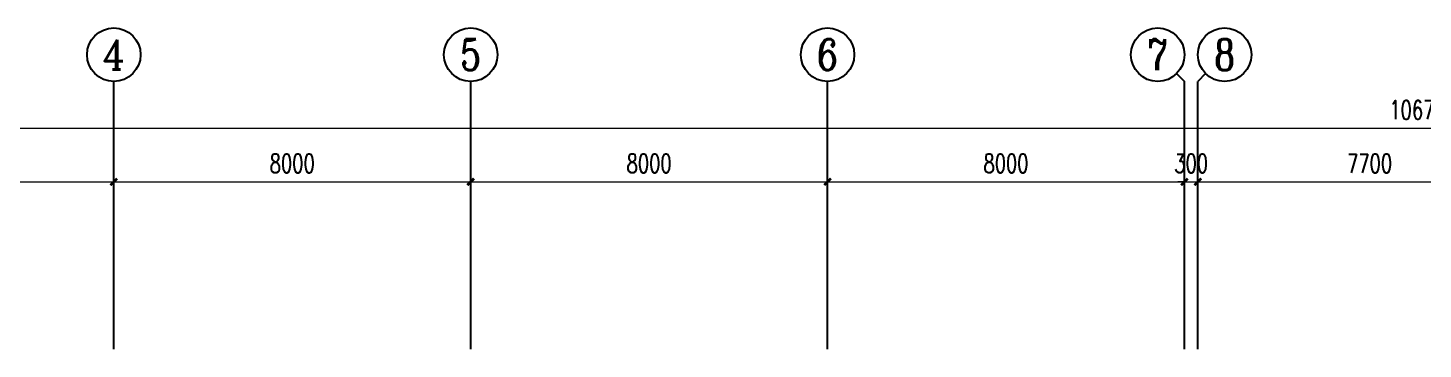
# Model space of a CAD drawing. Extents: x 0 to 302064749, y -59725395 to 1524223.
# Drawn here: x 1526132 to 1557407, y -366720 to -359520 of the extents above; entities that cross this region are included whole.
import ezdxf
from ezdxf.enums import TextEntityAlignment as Align

# ---------------------------------------------------------------- set-up
doc = ezdxf.new("R2010")
doc.units = 0
doc.header["$LTSCALE"] = 1000
doc.linetypes.add('DOTE', pattern=[2.42, 2, -0.2, 0.02, -0.2])
doc.layers.add('AXIS', color=3, linetype='Continuous')
doc.layers.add('AXIS_TEXT', color=7, linetype='Continuous')
doc.layers.add('DOTE', color=1, linetype='DOTE', lineweight=9, plot=False)
doc.layers.get('DOTE').off()
doc.styles.add('_TCH_AXIS', font='COMPLEX', dxfattribs={"bigfont": 'GBCBIG'})
doc.styles.add('A_DIM_T3', font='simplex.shx', dxfattribs={"width": 0.7, "bigfont": 'gbcbig.shx'})
doc.styles.add('COMPLEX', font='COMPLEX')
doc.dimstyles.new('_TCH_ARCH&&150', dxfattribs={"dimtxt": 420, "dimasz": 150, "dimexe": 375, "dimexo": 450, "dimgap": 202.5, "dimtad": 1, "dimdec": 0, "dimzin": 0, "dimdsep": 46, "dimtxsty": 'A_DIM_T3', "dimblk": 'ARCHTICK', "dimcen": 0.09, "dimclrt": 7, "dimazin": 2, "dimtfac": 1, "dimtdec": 0, "dimtix": 1, "dimtmove": 2, "dimatfit": 3, "dimfxl": 150, "dimtolj": 1, "dimtzin": 0, "dimarcsym": 0})

# ---------------------------------------------------------------- blocks, each defined once
blk = doc.blocks.new('_ArchTick')
at = {"color": 0, "linetype": 'ByBlock', "const_width": 0.4}
blk.add_lwpolyline([(-0.5, -0.5), (0.5, 0.5)], dxfattribs=at)
blk = doc.blocks.new('*D122')
at = {"layer": 'AXIS', "color": 0, "lineweight": -2, "transparency": 16777216}
for p, q in [((0, 80050), (0, 84925)), ((106700, 80050), (106700, 84925)), ((0, 84550), (106700, 84550))]:
    blk.add_line(p, q, dxfattribs=at)
at = {"layer": 'Defpoints', "color": 0, "transparency": 16777216}
for p in [(106700, 84550), (0, 79600), (106700, 79600)]:
    blk.add_point(p, dxfattribs=at)
at = {"layer": 'AXIS', "color": 0, "lineweight": -2, "transparency": 16777216, "xscale": 150, "yscale": 150, "zscale": 150, "rotation": 180}
blk.add_blockref('_ArchTick', (0, 84550), dxfattribs=at)
at = {"layer": 'AXIS', "color": 0, "lineweight": -2, "transparency": 16777216, "xscale": 150, "yscale": 150, "zscale": 150}
blk.add_blockref('_ArchTick', (106700, 84550), dxfattribs=at)
at = {"layer": 'AXIS', "color": 7, "transparency": 16777216, "insert": (53350, 84962.5), "char_height": 420, "attachment_point": 5, "style": 'A_DIM_T3'}
blk.add_mtext('\\A1;106700', dxfattribs=at)
blk = doc.blocks.new('*D125')
at = {"layer": 'AXIS', "color": 0, "lineweight": -2, "transparency": 16777216}
for p, q in [((16000, 80050), (16000, 83725)), ((24000, 80050), (24000, 83725)), ((16000, 83350), (24000, 83350))]:
    blk.add_line(p, q, dxfattribs=at)
at = {"layer": 'Defpoints', "color": 0, "transparency": 16777216}
for p in [(24000, 83350), (16000, 79600), (24000, 79600)]:
    blk.add_point(p, dxfattribs=at)
at = {"layer": 'AXIS', "color": 0, "lineweight": -2, "transparency": 16777216, "xscale": 150, "yscale": 150, "zscale": 150, "rotation": 180}
blk.add_blockref('_ArchTick', (16000, 83350), dxfattribs=at)
at = {"layer": 'AXIS', "color": 0, "lineweight": -2, "transparency": 16777216, "xscale": 150, "yscale": 150, "zscale": 150}
blk.add_blockref('_ArchTick', (24000, 83350), dxfattribs=at)
at = {"layer": 'AXIS', "color": 7, "transparency": 16777216, "insert": (20000, 83762.5), "char_height": 420, "attachment_point": 5, "style": 'A_DIM_T3'}
blk.add_mtext('\\A1;8000', dxfattribs=at)
blk = doc.blocks.new('*D126')
at = {"layer": 'AXIS', "color": 0, "lineweight": -2, "transparency": 16777216}
for p, q in [((24000, 80050), (24000, 83725)), ((32000, 80050), (32000, 83725)), ((24000, 83350), (32000, 83350))]:
    blk.add_line(p, q, dxfattribs=at)
at = {"layer": 'Defpoints', "color": 0, "transparency": 16777216}
for p in [(32000, 83350), (24000, 79600), (32000, 79600)]:
    blk.add_point(p, dxfattribs=at)
at = {"layer": 'AXIS', "color": 0, "lineweight": -2, "transparency": 16777216, "xscale": 150, "yscale": 150, "zscale": 150, "rotation": 180}
blk.add_blockref('_ArchTick', (24000, 83350), dxfattribs=at)
at = {"layer": 'AXIS', "color": 0, "lineweight": -2, "transparency": 16777216, "xscale": 150, "yscale": 150, "zscale": 150}
blk.add_blockref('_ArchTick', (32000, 83350), dxfattribs=at)
at = {"layer": 'AXIS', "color": 7, "transparency": 16777216, "insert": (28000, 83762.5), "char_height": 420, "attachment_point": 5, "style": 'A_DIM_T3'}
blk.add_mtext('\\A1;8000', dxfattribs=at)
blk = doc.blocks.new('*D127')
at = {"layer": 'AXIS', "color": 0, "lineweight": -2, "transparency": 16777216}
for p, q in [((32000, 80050), (32000, 83725)), ((40000, 80050), (40000, 83725)), ((32000, 83350), (40000, 83350))]:
    blk.add_line(p, q, dxfattribs=at)
at = {"layer": 'Defpoints', "color": 0, "transparency": 16777216}
for p in [(40000, 83350), (32000, 79600), (40000, 79600)]:
    blk.add_point(p, dxfattribs=at)
at = {"layer": 'AXIS', "color": 0, "lineweight": -2, "transparency": 16777216, "xscale": 150, "yscale": 150, "zscale": 150, "rotation": 180}
blk.add_blockref('_ArchTick', (32000, 83350), dxfattribs=at)
at = {"layer": 'AXIS', "color": 0, "lineweight": -2, "transparency": 16777216, "xscale": 150, "yscale": 150, "zscale": 150}
blk.add_blockref('_ArchTick', (40000, 83350), dxfattribs=at)
at = {"layer": 'AXIS', "color": 7, "transparency": 16777216, "insert": (36000, 83762.5), "char_height": 420, "attachment_point": 5, "style": 'A_DIM_T3'}
blk.add_mtext('\\A1;8000', dxfattribs=at)
blk = doc.blocks.new('*D128')
at = {"layer": 'AXIS', "color": 0, "lineweight": -2, "transparency": 16777216}
for p, q in [((40000, 80050), (40000, 83725)), ((48000, 80050), (48000, 83725)), ((40000, 83350), (48000, 83350))]:
    blk.add_line(p, q, dxfattribs=at)
at = {"layer": 'Defpoints', "color": 0, "transparency": 16777216}
for p in [(48000, 83350), (40000, 79600), (48000, 79600)]:
    blk.add_point(p, dxfattribs=at)
at = {"layer": 'AXIS', "color": 0, "lineweight": -2, "transparency": 16777216, "xscale": 150, "yscale": 150, "zscale": 150, "rotation": 180}
blk.add_blockref('_ArchTick', (40000, 83350), dxfattribs=at)
at = {"layer": 'AXIS', "color": 0, "lineweight": -2, "transparency": 16777216, "xscale": 150, "yscale": 150, "zscale": 150}
blk.add_blockref('_ArchTick', (48000, 83350), dxfattribs=at)
at = {"layer": 'AXIS', "color": 7, "transparency": 16777216, "insert": (44000, 83762.5), "char_height": 420, "attachment_point": 5, "style": 'A_DIM_T3'}
blk.add_mtext('\\A1;8000', dxfattribs=at)
blk = doc.blocks.new('*D129')
at = {"layer": 'AXIS', "color": 0, "lineweight": -2, "transparency": 16777216}
for p, q in [((48000, 80050), (48000, 83725)), ((48300, 80050), (48300, 83725)), ((48000, 83350), (47850, 83350)), ((48000, 83350), (48300, 83350)), ((48300, 83350), (48450, 83350))]:
    blk.add_line(p, q, dxfattribs=at)
at = {"layer": 'Defpoints', "color": 0, "transparency": 16777216}
for p in [(48300, 83350), (48000, 79600), (48300, 79600)]:
    blk.add_point(p, dxfattribs=at)
at = {"layer": 'AXIS', "color": 0, "lineweight": -2, "transparency": 16777216, "xscale": 150, "yscale": 150, "zscale": 150}
blk.add_blockref('_ArchTick', (48000, 83350), dxfattribs=at)
at = {"layer": 'AXIS', "color": 0, "lineweight": -2, "transparency": 16777216, "xscale": 150, "yscale": 150, "zscale": 150, "rotation": 180}
blk.add_blockref('_ArchTick', (48300, 83350), dxfattribs=at)
at = {"layer": 'AXIS', "color": 7, "transparency": 16777216, "insert": (48150, 83762.5), "char_height": 420, "attachment_point": 5, "style": 'A_DIM_T3'}
blk.add_mtext('\\A1;300', dxfattribs=at)
blk = doc.blocks.new('*D130')
at = {"layer": 'AXIS', "color": 0, "lineweight": -2, "transparency": 16777216}
for p, q in [((48300, 80050), (48300, 83725)), ((56000, 80050), (56000, 83725)), ((48300, 83350), (56000, 83350))]:
    blk.add_line(p, q, dxfattribs=at)
at = {"layer": 'Defpoints', "color": 0, "transparency": 16777216}
for p in [(56000, 83350), (48300, 79600), (56000, 79600)]:
    blk.add_point(p, dxfattribs=at)
at = {"layer": 'AXIS', "color": 0, "lineweight": -2, "transparency": 16777216, "xscale": 150, "yscale": 150, "zscale": 150, "rotation": 180}
blk.add_blockref('_ArchTick', (48300, 83350), dxfattribs=at)
at = {"layer": 'AXIS', "color": 0, "lineweight": -2, "transparency": 16777216, "xscale": 150, "yscale": 150, "zscale": 150}
blk.add_blockref('_ArchTick', (56000, 83350), dxfattribs=at)
at = {"layer": 'AXIS', "color": 7, "transparency": 16777216, "insert": (52150, 83762.5), "char_height": 420, "attachment_point": 5, "style": 'A_DIM_T3'}
blk.add_mtext('\\A1;7700', dxfattribs=at)
blk = doc.blocks.new('*D177')
at = {"layer": 'AXIS', "color": 0, "lineweight": -2, "transparency": 16777216}
for p, q in [((0, 80050), (0, 84925)), ((106700, 80050), (106700, 84925)), ((0, 84550), (106700, 84550))]:
    blk.add_line(p, q, dxfattribs=at)
at = {"layer": 'Defpoints', "color": 0, "transparency": 16777216}
for p in [(106700, 84550), (0, 79600), (106700, 79600)]:
    blk.add_point(p, dxfattribs=at)
at = {"layer": 'AXIS', "color": 0, "lineweight": -2, "transparency": 16777216, "xscale": 150, "yscale": 150, "zscale": 150, "rotation": 180}
blk.add_blockref('_ArchTick', (0, 84550), dxfattribs=at)
at = {"layer": 'AXIS', "color": 0, "lineweight": -2, "transparency": 16777216, "xscale": 150, "yscale": 150, "zscale": 150}
blk.add_blockref('_ArchTick', (106700, 84550), dxfattribs=at)
at = {"layer": 'AXIS', "color": 7, "transparency": 16777216, "insert": (53350, 84962.5), "char_height": 420, "attachment_point": 5, "style": 'A_DIM_T3'}
blk.add_mtext('\\A1;106700', dxfattribs=at)
blk = doc.blocks.new('*D180')
at = {"layer": 'AXIS', "color": 0, "lineweight": -2, "transparency": 16777216}
for p, q in [((16000, 80050), (16000, 83725)), ((24000, 80050), (24000, 83725)), ((16000, 83350), (24000, 83350))]:
    blk.add_line(p, q, dxfattribs=at)
at = {"layer": 'Defpoints', "color": 0, "transparency": 16777216}
for p in [(24000, 83350), (16000, 79600), (24000, 79600)]:
    blk.add_point(p, dxfattribs=at)
at = {"layer": 'AXIS', "color": 0, "lineweight": -2, "transparency": 16777216, "xscale": 150, "yscale": 150, "zscale": 150, "rotation": 180}
blk.add_blockref('_ArchTick', (16000, 83350), dxfattribs=at)
at = {"layer": 'AXIS', "color": 0, "lineweight": -2, "transparency": 16777216, "xscale": 150, "yscale": 150, "zscale": 150}
blk.add_blockref('_ArchTick', (24000, 83350), dxfattribs=at)
at = {"layer": 'AXIS', "color": 7, "transparency": 16777216, "insert": (20000, 83762.5), "char_height": 420, "attachment_point": 5, "style": 'A_DIM_T3'}
blk.add_mtext('\\A1;8000', dxfattribs=at)
blk = doc.blocks.new('*D181')
at = {"layer": 'AXIS', "color": 0, "lineweight": -2, "transparency": 16777216}
for p, q in [((24000, 80050), (24000, 83725)), ((32000, 80050), (32000, 83725)), ((24000, 83350), (32000, 83350))]:
    blk.add_line(p, q, dxfattribs=at)
at = {"layer": 'Defpoints', "color": 0, "transparency": 16777216}
for p in [(32000, 83350), (24000, 79600), (32000, 79600)]:
    blk.add_point(p, dxfattribs=at)
at = {"layer": 'AXIS', "color": 0, "lineweight": -2, "transparency": 16777216, "xscale": 150, "yscale": 150, "zscale": 150, "rotation": 180}
blk.add_blockref('_ArchTick', (24000, 83350), dxfattribs=at)
at = {"layer": 'AXIS', "color": 0, "lineweight": -2, "transparency": 16777216, "xscale": 150, "yscale": 150, "zscale": 150}
blk.add_blockref('_ArchTick', (32000, 83350), dxfattribs=at)
at = {"layer": 'AXIS', "color": 7, "transparency": 16777216, "insert": (28000, 83762.5), "char_height": 420, "attachment_point": 5, "style": 'A_DIM_T3'}
blk.add_mtext('\\A1;8000', dxfattribs=at)
blk = doc.blocks.new('*D182')
at = {"layer": 'AXIS', "color": 0, "lineweight": -2, "transparency": 16777216}
for p, q in [((32000, 80050), (32000, 83725)), ((40000, 80050), (40000, 83725)), ((32000, 83350), (40000, 83350))]:
    blk.add_line(p, q, dxfattribs=at)
at = {"layer": 'Defpoints', "color": 0, "transparency": 16777216}
for p in [(40000, 83350), (32000, 79600), (40000, 79600)]:
    blk.add_point(p, dxfattribs=at)
at = {"layer": 'AXIS', "color": 0, "lineweight": -2, "transparency": 16777216, "xscale": 150, "yscale": 150, "zscale": 150, "rotation": 180}
blk.add_blockref('_ArchTick', (32000, 83350), dxfattribs=at)
at = {"layer": 'AXIS', "color": 0, "lineweight": -2, "transparency": 16777216, "xscale": 150, "yscale": 150, "zscale": 150}
blk.add_blockref('_ArchTick', (40000, 83350), dxfattribs=at)
at = {"layer": 'AXIS', "color": 7, "transparency": 16777216, "insert": (36000, 83762.5), "char_height": 420, "attachment_point": 5, "style": 'A_DIM_T3'}
blk.add_mtext('\\A1;8000', dxfattribs=at)
blk = doc.blocks.new('*D183')
at = {"layer": 'AXIS', "color": 0, "lineweight": -2, "transparency": 16777216}
for p, q in [((40000, 80050), (40000, 83725)), ((48000, 80050), (48000, 83725)), ((40000, 83350), (48000, 83350))]:
    blk.add_line(p, q, dxfattribs=at)
at = {"layer": 'Defpoints', "color": 0, "transparency": 16777216}
for p in [(48000, 83350), (40000, 79600), (48000, 79600)]:
    blk.add_point(p, dxfattribs=at)
at = {"layer": 'AXIS', "color": 0, "lineweight": -2, "transparency": 16777216, "xscale": 150, "yscale": 150, "zscale": 150, "rotation": 180}
blk.add_blockref('_ArchTick', (40000, 83350), dxfattribs=at)
at = {"layer": 'AXIS', "color": 0, "lineweight": -2, "transparency": 16777216, "xscale": 150, "yscale": 150, "zscale": 150}
blk.add_blockref('_ArchTick', (48000, 83350), dxfattribs=at)
at = {"layer": 'AXIS', "color": 7, "transparency": 16777216, "insert": (44000, 83762.5), "char_height": 420, "attachment_point": 5, "style": 'A_DIM_T3'}
blk.add_mtext('\\A1;8000', dxfattribs=at)
blk = doc.blocks.new('*D184')
at = {"layer": 'AXIS', "color": 0, "lineweight": -2, "transparency": 16777216}
for p, q in [((48000, 80050), (48000, 83725)), ((48300, 80050), (48300, 83725)), ((48000, 83350), (47850, 83350)), ((48000, 83350), (48300, 83350)), ((48300, 83350), (48450, 83350))]:
    blk.add_line(p, q, dxfattribs=at)
at = {"layer": 'Defpoints', "color": 0, "transparency": 16777216}
for p in [(48300, 83350), (48000, 79600), (48300, 79600)]:
    blk.add_point(p, dxfattribs=at)
at = {"layer": 'AXIS', "color": 0, "lineweight": -2, "transparency": 16777216, "xscale": 150, "yscale": 150, "zscale": 150}
blk.add_blockref('_ArchTick', (48000, 83350), dxfattribs=at)
at = {"layer": 'AXIS', "color": 0, "lineweight": -2, "transparency": 16777216, "xscale": 150, "yscale": 150, "zscale": 150, "rotation": 180}
blk.add_blockref('_ArchTick', (48300, 83350), dxfattribs=at)
at = {"layer": 'AXIS', "color": 7, "transparency": 16777216, "insert": (48150, 83762.5), "char_height": 420, "attachment_point": 5, "style": 'A_DIM_T3'}
blk.add_mtext('\\A1;300', dxfattribs=at)
blk = doc.blocks.new('*D185')
at = {"layer": 'AXIS', "color": 0, "lineweight": -2, "transparency": 16777216}
for p, q in [((48300, 80050), (48300, 83725)), ((56000, 80050), (56000, 83725)), ((48300, 83350), (56000, 83350))]:
    blk.add_line(p, q, dxfattribs=at)
at = {"layer": 'Defpoints', "color": 0, "transparency": 16777216}
for p in [(56000, 83350), (48300, 79600), (56000, 79600)]:
    blk.add_point(p, dxfattribs=at)
at = {"layer": 'AXIS', "color": 0, "lineweight": -2, "transparency": 16777216, "xscale": 150, "yscale": 150, "zscale": 150, "rotation": 180}
blk.add_blockref('_ArchTick', (48300, 83350), dxfattribs=at)
at = {"layer": 'AXIS', "color": 0, "lineweight": -2, "transparency": 16777216, "xscale": 150, "yscale": 150, "zscale": 150}
blk.add_blockref('_ArchTick', (56000, 83350), dxfattribs=at)
at = {"layer": 'AXIS', "color": 7, "transparency": 16777216, "insert": (52150, 83762.5), "char_height": 420, "attachment_point": 5, "style": 'A_DIM_T3'}
blk.add_mtext('\\A1;7700', dxfattribs=at)
blk = doc.blocks.new('*D232')
at = {"layer": 'AXIS', "color": 0, "lineweight": -2, "transparency": 16777216}
for p, q in [((0, 80050), (0, 84925)), ((106700, 80050), (106700, 84925)), ((0, 84550), (106700, 84550))]:
    blk.add_line(p, q, dxfattribs=at)
at = {"layer": 'Defpoints', "color": 0, "transparency": 16777216}
for p in [(106700, 84550), (0, 79600), (106700, 79600)]:
    blk.add_point(p, dxfattribs=at)
at = {"layer": 'AXIS', "color": 0, "lineweight": -2, "transparency": 16777216, "xscale": 150, "yscale": 150, "zscale": 150, "rotation": 180}
blk.add_blockref('_ArchTick', (0, 84550), dxfattribs=at)
at = {"layer": 'AXIS', "color": 0, "lineweight": -2, "transparency": 16777216, "xscale": 150, "yscale": 150, "zscale": 150}
blk.add_blockref('_ArchTick', (106700, 84550), dxfattribs=at)
at = {"layer": 'AXIS', "color": 7, "transparency": 16777216, "insert": (53350, 84962.5), "char_height": 420, "attachment_point": 5, "style": 'A_DIM_T3'}
blk.add_mtext('\\A1;106700', dxfattribs=at)
blk = doc.blocks.new('*D235')
at = {"layer": 'AXIS', "color": 0, "lineweight": -2, "transparency": 16777216}
for p, q in [((16000, 80050), (16000, 83725)), ((24000, 80050), (24000, 83725)), ((16000, 83350), (24000, 83350))]:
    blk.add_line(p, q, dxfattribs=at)
at = {"layer": 'Defpoints', "color": 0, "transparency": 16777216}
for p in [(24000, 83350), (16000, 79600), (24000, 79600)]:
    blk.add_point(p, dxfattribs=at)
at = {"layer": 'AXIS', "color": 0, "lineweight": -2, "transparency": 16777216, "xscale": 150, "yscale": 150, "zscale": 150, "rotation": 180}
blk.add_blockref('_ArchTick', (16000, 83350), dxfattribs=at)
at = {"layer": 'AXIS', "color": 0, "lineweight": -2, "transparency": 16777216, "xscale": 150, "yscale": 150, "zscale": 150}
blk.add_blockref('_ArchTick', (24000, 83350), dxfattribs=at)
at = {"layer": 'AXIS', "color": 7, "transparency": 16777216, "insert": (20000, 83762.5), "char_height": 420, "attachment_point": 5, "style": 'A_DIM_T3'}
blk.add_mtext('\\A1;8000', dxfattribs=at)
blk = doc.blocks.new('*D236')
at = {"layer": 'AXIS', "color": 0, "lineweight": -2, "transparency": 16777216}
for p, q in [((24000, 80050), (24000, 83725)), ((32000, 80050), (32000, 83725)), ((24000, 83350), (32000, 83350))]:
    blk.add_line(p, q, dxfattribs=at)
at = {"layer": 'Defpoints', "color": 0, "transparency": 16777216}
for p in [(32000, 83350), (24000, 79600), (32000, 79600)]:
    blk.add_point(p, dxfattribs=at)
at = {"layer": 'AXIS', "color": 0, "lineweight": -2, "transparency": 16777216, "xscale": 150, "yscale": 150, "zscale": 150, "rotation": 180}
blk.add_blockref('_ArchTick', (24000, 83350), dxfattribs=at)
at = {"layer": 'AXIS', "color": 0, "lineweight": -2, "transparency": 16777216, "xscale": 150, "yscale": 150, "zscale": 150}
blk.add_blockref('_ArchTick', (32000, 83350), dxfattribs=at)
at = {"layer": 'AXIS', "color": 7, "transparency": 16777216, "insert": (28000, 83762.5), "char_height": 420, "attachment_point": 5, "style": 'A_DIM_T3'}
blk.add_mtext('\\A1;8000', dxfattribs=at)
blk = doc.blocks.new('*D237')
at = {"layer": 'AXIS', "color": 0, "lineweight": -2, "transparency": 16777216}
for p, q in [((32000, 80050), (32000, 83725)), ((40000, 80050), (40000, 83725)), ((32000, 83350), (40000, 83350))]:
    blk.add_line(p, q, dxfattribs=at)
at = {"layer": 'Defpoints', "color": 0, "transparency": 16777216}
for p in [(40000, 83350), (32000, 79600), (40000, 79600)]:
    blk.add_point(p, dxfattribs=at)
at = {"layer": 'AXIS', "color": 0, "lineweight": -2, "transparency": 16777216, "xscale": 150, "yscale": 150, "zscale": 150, "rotation": 180}
blk.add_blockref('_ArchTick', (32000, 83350), dxfattribs=at)
at = {"layer": 'AXIS', "color": 0, "lineweight": -2, "transparency": 16777216, "xscale": 150, "yscale": 150, "zscale": 150}
blk.add_blockref('_ArchTick', (40000, 83350), dxfattribs=at)
at = {"layer": 'AXIS', "color": 7, "transparency": 16777216, "insert": (36000, 83762.5), "char_height": 420, "attachment_point": 5, "style": 'A_DIM_T3'}
blk.add_mtext('\\A1;8000', dxfattribs=at)
blk = doc.blocks.new('*D238')
at = {"layer": 'AXIS', "color": 0, "lineweight": -2, "transparency": 16777216}
for p, q in [((40000, 80050), (40000, 83725)), ((48000, 80050), (48000, 83725)), ((40000, 83350), (48000, 83350))]:
    blk.add_line(p, q, dxfattribs=at)
at = {"layer": 'Defpoints', "color": 0, "transparency": 16777216}
for p in [(48000, 83350), (40000, 79600), (48000, 79600)]:
    blk.add_point(p, dxfattribs=at)
at = {"layer": 'AXIS', "color": 0, "lineweight": -2, "transparency": 16777216, "xscale": 150, "yscale": 150, "zscale": 150, "rotation": 180}
blk.add_blockref('_ArchTick', (40000, 83350), dxfattribs=at)
at = {"layer": 'AXIS', "color": 0, "lineweight": -2, "transparency": 16777216, "xscale": 150, "yscale": 150, "zscale": 150}
blk.add_blockref('_ArchTick', (48000, 83350), dxfattribs=at)
at = {"layer": 'AXIS', "color": 7, "transparency": 16777216, "insert": (44000, 83762.5), "char_height": 420, "attachment_point": 5, "style": 'A_DIM_T3'}
blk.add_mtext('\\A1;8000', dxfattribs=at)
blk = doc.blocks.new('*D239')
at = {"layer": 'AXIS', "color": 0, "lineweight": -2, "transparency": 16777216}
for p, q in [((48000, 80050), (48000, 83725)), ((48300, 80050), (48300, 83725)), ((48000, 83350), (47850, 83350)), ((48000, 83350), (48300, 83350)), ((48300, 83350), (48450, 83350))]:
    blk.add_line(p, q, dxfattribs=at)
at = {"layer": 'Defpoints', "color": 0, "transparency": 16777216}
for p in [(48300, 83350), (48000, 79600), (48300, 79600)]:
    blk.add_point(p, dxfattribs=at)
at = {"layer": 'AXIS', "color": 0, "lineweight": -2, "transparency": 16777216, "xscale": 150, "yscale": 150, "zscale": 150}
blk.add_blockref('_ArchTick', (48000, 83350), dxfattribs=at)
at = {"layer": 'AXIS', "color": 0, "lineweight": -2, "transparency": 16777216, "xscale": 150, "yscale": 150, "zscale": 150, "rotation": 180}
blk.add_blockref('_ArchTick', (48300, 83350), dxfattribs=at)
at = {"layer": 'AXIS', "color": 7, "transparency": 16777216, "insert": (48150, 83762.5), "char_height": 420, "attachment_point": 5, "style": 'A_DIM_T3'}
blk.add_mtext('\\A1;300', dxfattribs=at)
blk = doc.blocks.new('*D240')
at = {"layer": 'AXIS', "color": 0, "lineweight": -2, "transparency": 16777216}
for p, q in [((48300, 80050), (48300, 83725)), ((56000, 80050), (56000, 83725)), ((48300, 83350), (56000, 83350))]:
    blk.add_line(p, q, dxfattribs=at)
at = {"layer": 'Defpoints', "color": 0, "transparency": 16777216}
for p in [(56000, 83350), (48300, 79600), (56000, 79600)]:
    blk.add_point(p, dxfattribs=at)
at = {"layer": 'AXIS', "color": 0, "lineweight": -2, "transparency": 16777216, "xscale": 150, "yscale": 150, "zscale": 150, "rotation": 180}
blk.add_blockref('_ArchTick', (48300, 83350), dxfattribs=at)
at = {"layer": 'AXIS', "color": 0, "lineweight": -2, "transparency": 16777216, "xscale": 150, "yscale": 150, "zscale": 150}
blk.add_blockref('_ArchTick', (56000, 83350), dxfattribs=at)
at = {"layer": 'AXIS', "color": 7, "transparency": 16777216, "insert": (52150, 83762.5), "char_height": 420, "attachment_point": 5, "style": 'A_DIM_T3'}
blk.add_mtext('\\A1;7700', dxfattribs=at)
blk = doc.blocks.new('*D287')
at = {"layer": 'AXIS', "color": 0, "lineweight": -2, "transparency": 16777216}
for p, q in [((0, 80050), (0, 84925)), ((106700, 80050), (106700, 84925)), ((0, 84550), (106700, 84550))]:
    blk.add_line(p, q, dxfattribs=at)
at = {"layer": 'Defpoints', "color": 0, "transparency": 16777216}
for p in [(106700, 84550), (0, 79600), (106700, 79600)]:
    blk.add_point(p, dxfattribs=at)
at = {"layer": 'AXIS', "color": 0, "lineweight": -2, "transparency": 16777216, "xscale": 150, "yscale": 150, "zscale": 150, "rotation": 180}
blk.add_blockref('_ArchTick', (0, 84550), dxfattribs=at)
at = {"layer": 'AXIS', "color": 0, "lineweight": -2, "transparency": 16777216, "xscale": 150, "yscale": 150, "zscale": 150}
blk.add_blockref('_ArchTick', (106700, 84550), dxfattribs=at)
at = {"layer": 'AXIS', "color": 7, "transparency": 16777216, "insert": (53350, 84962.5), "char_height": 420, "attachment_point": 5, "style": 'A_DIM_T3'}
blk.add_mtext('\\A1;106700', dxfattribs=at)
blk = doc.blocks.new('*D290')
at = {"layer": 'AXIS', "color": 0, "lineweight": -2, "transparency": 16777216}
for p, q in [((16000, 80050), (16000, 83725)), ((24000, 80050), (24000, 83725)), ((16000, 83350), (24000, 83350))]:
    blk.add_line(p, q, dxfattribs=at)
at = {"layer": 'Defpoints', "color": 0, "transparency": 16777216}
for p in [(24000, 83350), (16000, 79600), (24000, 79600)]:
    blk.add_point(p, dxfattribs=at)
at = {"layer": 'AXIS', "color": 0, "lineweight": -2, "transparency": 16777216, "xscale": 150, "yscale": 150, "zscale": 150, "rotation": 180}
blk.add_blockref('_ArchTick', (16000, 83350), dxfattribs=at)
at = {"layer": 'AXIS', "color": 0, "lineweight": -2, "transparency": 16777216, "xscale": 150, "yscale": 150, "zscale": 150}
blk.add_blockref('_ArchTick', (24000, 83350), dxfattribs=at)
at = {"layer": 'AXIS', "color": 7, "transparency": 16777216, "insert": (20000, 83762.5), "char_height": 420, "attachment_point": 5, "style": 'A_DIM_T3'}
blk.add_mtext('\\A1;8000', dxfattribs=at)
blk = doc.blocks.new('*D291')
at = {"layer": 'AXIS', "color": 0, "lineweight": -2, "transparency": 16777216}
for p, q in [((24000, 80050), (24000, 83725)), ((32000, 80050), (32000, 83725)), ((24000, 83350), (32000, 83350))]:
    blk.add_line(p, q, dxfattribs=at)
at = {"layer": 'Defpoints', "color": 0, "transparency": 16777216}
for p in [(32000, 83350), (24000, 79600), (32000, 79600)]:
    blk.add_point(p, dxfattribs=at)
at = {"layer": 'AXIS', "color": 0, "lineweight": -2, "transparency": 16777216, "xscale": 150, "yscale": 150, "zscale": 150, "rotation": 180}
blk.add_blockref('_ArchTick', (24000, 83350), dxfattribs=at)
at = {"layer": 'AXIS', "color": 0, "lineweight": -2, "transparency": 16777216, "xscale": 150, "yscale": 150, "zscale": 150}
blk.add_blockref('_ArchTick', (32000, 83350), dxfattribs=at)
at = {"layer": 'AXIS', "color": 7, "transparency": 16777216, "insert": (28000, 83762.5), "char_height": 420, "attachment_point": 5, "style": 'A_DIM_T3'}
blk.add_mtext('\\A1;8000', dxfattribs=at)
blk = doc.blocks.new('*D292')
at = {"layer": 'AXIS', "color": 0, "lineweight": -2, "transparency": 16777216}
for p, q in [((32000, 80050), (32000, 83725)), ((40000, 80050), (40000, 83725)), ((32000, 83350), (40000, 83350))]:
    blk.add_line(p, q, dxfattribs=at)
at = {"layer": 'Defpoints', "color": 0, "transparency": 16777216}
for p in [(40000, 83350), (32000, 79600), (40000, 79600)]:
    blk.add_point(p, dxfattribs=at)
at = {"layer": 'AXIS', "color": 0, "lineweight": -2, "transparency": 16777216, "xscale": 150, "yscale": 150, "zscale": 150, "rotation": 180}
blk.add_blockref('_ArchTick', (32000, 83350), dxfattribs=at)
at = {"layer": 'AXIS', "color": 0, "lineweight": -2, "transparency": 16777216, "xscale": 150, "yscale": 150, "zscale": 150}
blk.add_blockref('_ArchTick', (40000, 83350), dxfattribs=at)
at = {"layer": 'AXIS', "color": 7, "transparency": 16777216, "insert": (36000, 83762.5), "char_height": 420, "attachment_point": 5, "style": 'A_DIM_T3'}
blk.add_mtext('\\A1;8000', dxfattribs=at)
blk = doc.blocks.new('*D293')
at = {"layer": 'AXIS', "color": 0, "lineweight": -2, "transparency": 16777216}
for p, q in [((40000, 80050), (40000, 83725)), ((48000, 80050), (48000, 83725)), ((40000, 83350), (48000, 83350))]:
    blk.add_line(p, q, dxfattribs=at)
at = {"layer": 'Defpoints', "color": 0, "transparency": 16777216}
for p in [(48000, 83350), (40000, 79600), (48000, 79600)]:
    blk.add_point(p, dxfattribs=at)
at = {"layer": 'AXIS', "color": 0, "lineweight": -2, "transparency": 16777216, "xscale": 150, "yscale": 150, "zscale": 150, "rotation": 180}
blk.add_blockref('_ArchTick', (40000, 83350), dxfattribs=at)
at = {"layer": 'AXIS', "color": 0, "lineweight": -2, "transparency": 16777216, "xscale": 150, "yscale": 150, "zscale": 150}
blk.add_blockref('_ArchTick', (48000, 83350), dxfattribs=at)
at = {"layer": 'AXIS', "color": 7, "transparency": 16777216, "insert": (44000, 83762.5), "char_height": 420, "attachment_point": 5, "style": 'A_DIM_T3'}
blk.add_mtext('\\A1;8000', dxfattribs=at)
blk = doc.blocks.new('*D294')
at = {"layer": 'AXIS', "color": 0, "lineweight": -2, "transparency": 16777216}
for p, q in [((48000, 80050), (48000, 83725)), ((48300, 80050), (48300, 83725)), ((48000, 83350), (47850, 83350)), ((48000, 83350), (48300, 83350)), ((48300, 83350), (48450, 83350))]:
    blk.add_line(p, q, dxfattribs=at)
at = {"layer": 'Defpoints', "color": 0, "transparency": 16777216}
for p in [(48300, 83350), (48000, 79600), (48300, 79600)]:
    blk.add_point(p, dxfattribs=at)
at = {"layer": 'AXIS', "color": 0, "lineweight": -2, "transparency": 16777216, "xscale": 150, "yscale": 150, "zscale": 150}
blk.add_blockref('_ArchTick', (48000, 83350), dxfattribs=at)
at = {"layer": 'AXIS', "color": 0, "lineweight": -2, "transparency": 16777216, "xscale": 150, "yscale": 150, "zscale": 150, "rotation": 180}
blk.add_blockref('_ArchTick', (48300, 83350), dxfattribs=at)
at = {"layer": 'AXIS', "color": 7, "transparency": 16777216, "insert": (48150, 83762.5), "char_height": 420, "attachment_point": 5, "style": 'A_DIM_T3'}
blk.add_mtext('\\A1;300', dxfattribs=at)
blk = doc.blocks.new('*D295')
at = {"layer": 'AXIS', "color": 0, "lineweight": -2, "transparency": 16777216}
for p, q in [((48300, 80050), (48300, 83725)), ((56000, 80050), (56000, 83725)), ((48300, 83350), (56000, 83350))]:
    blk.add_line(p, q, dxfattribs=at)
at = {"layer": 'Defpoints', "color": 0, "transparency": 16777216}
for p in [(56000, 83350), (48300, 79600), (56000, 79600)]:
    blk.add_point(p, dxfattribs=at)
at = {"layer": 'AXIS', "color": 0, "lineweight": -2, "transparency": 16777216, "xscale": 150, "yscale": 150, "zscale": 150, "rotation": 180}
blk.add_blockref('_ArchTick', (48300, 83350), dxfattribs=at)
at = {"layer": 'AXIS', "color": 0, "lineweight": -2, "transparency": 16777216, "xscale": 150, "yscale": 150, "zscale": 150}
blk.add_blockref('_ArchTick', (56000, 83350), dxfattribs=at)
at = {"layer": 'AXIS', "color": 7, "transparency": 16777216, "insert": (52150, 83762.5), "char_height": 420, "attachment_point": 5, "style": 'A_DIM_T3'}
blk.add_mtext('\\A1;7700', dxfattribs=at)
blk = doc.blocks.new('*D342')
at = {"layer": 'AXIS', "color": 0, "lineweight": -2, "transparency": 16777216}
for p, q in [((0, 80050), (0, 84925)), ((106700, 80050), (106700, 84925)), ((0, 84550), (106700, 84550))]:
    blk.add_line(p, q, dxfattribs=at)
at = {"layer": 'Defpoints', "color": 0, "transparency": 16777216}
for p in [(106700, 84550), (0, 79600), (106700, 79600)]:
    blk.add_point(p, dxfattribs=at)
at = {"layer": 'AXIS', "color": 0, "lineweight": -2, "transparency": 16777216, "xscale": 150, "yscale": 150, "zscale": 150, "rotation": 180}
blk.add_blockref('_ArchTick', (0, 84550), dxfattribs=at)
at = {"layer": 'AXIS', "color": 0, "lineweight": -2, "transparency": 16777216, "xscale": 150, "yscale": 150, "zscale": 150}
blk.add_blockref('_ArchTick', (106700, 84550), dxfattribs=at)
at = {"layer": 'AXIS', "color": 7, "transparency": 16777216, "insert": (53350, 84962.5), "char_height": 420, "attachment_point": 5, "style": 'A_DIM_T3'}
blk.add_mtext('\\A1;106700', dxfattribs=at)
blk = doc.blocks.new('*D345')
at = {"layer": 'AXIS', "color": 0, "lineweight": -2, "transparency": 16777216}
for p, q in [((16000, 80050), (16000, 83725)), ((24000, 80050), (24000, 83725)), ((16000, 83350), (24000, 83350))]:
    blk.add_line(p, q, dxfattribs=at)
at = {"layer": 'Defpoints', "color": 0, "transparency": 16777216}
for p in [(24000, 83350), (16000, 79600), (24000, 79600)]:
    blk.add_point(p, dxfattribs=at)
at = {"layer": 'AXIS', "color": 0, "lineweight": -2, "transparency": 16777216, "xscale": 150, "yscale": 150, "zscale": 150, "rotation": 180}
blk.add_blockref('_ArchTick', (16000, 83350), dxfattribs=at)
at = {"layer": 'AXIS', "color": 0, "lineweight": -2, "transparency": 16777216, "xscale": 150, "yscale": 150, "zscale": 150}
blk.add_blockref('_ArchTick', (24000, 83350), dxfattribs=at)
at = {"layer": 'AXIS', "color": 7, "transparency": 16777216, "insert": (20000, 83762.5), "char_height": 420, "attachment_point": 5, "style": 'A_DIM_T3'}
blk.add_mtext('\\A1;8000', dxfattribs=at)
blk = doc.blocks.new('*D346')
at = {"layer": 'AXIS', "color": 0, "lineweight": -2, "transparency": 16777216}
for p, q in [((24000, 80050), (24000, 83725)), ((32000, 80050), (32000, 83725)), ((24000, 83350), (32000, 83350))]:
    blk.add_line(p, q, dxfattribs=at)
at = {"layer": 'Defpoints', "color": 0, "transparency": 16777216}
for p in [(32000, 83350), (24000, 79600), (32000, 79600)]:
    blk.add_point(p, dxfattribs=at)
at = {"layer": 'AXIS', "color": 0, "lineweight": -2, "transparency": 16777216, "xscale": 150, "yscale": 150, "zscale": 150, "rotation": 180}
blk.add_blockref('_ArchTick', (24000, 83350), dxfattribs=at)
at = {"layer": 'AXIS', "color": 0, "lineweight": -2, "transparency": 16777216, "xscale": 150, "yscale": 150, "zscale": 150}
blk.add_blockref('_ArchTick', (32000, 83350), dxfattribs=at)
at = {"layer": 'AXIS', "color": 7, "transparency": 16777216, "insert": (28000, 83762.5), "char_height": 420, "attachment_point": 5, "style": 'A_DIM_T3'}
blk.add_mtext('\\A1;8000', dxfattribs=at)
blk = doc.blocks.new('*D347')
at = {"layer": 'AXIS', "color": 0, "lineweight": -2, "transparency": 16777216}
for p, q in [((32000, 80050), (32000, 83725)), ((40000, 80050), (40000, 83725)), ((32000, 83350), (40000, 83350))]:
    blk.add_line(p, q, dxfattribs=at)
at = {"layer": 'Defpoints', "color": 0, "transparency": 16777216}
for p in [(40000, 83350), (32000, 79600), (40000, 79600)]:
    blk.add_point(p, dxfattribs=at)
at = {"layer": 'AXIS', "color": 0, "lineweight": -2, "transparency": 16777216, "xscale": 150, "yscale": 150, "zscale": 150, "rotation": 180}
blk.add_blockref('_ArchTick', (32000, 83350), dxfattribs=at)
at = {"layer": 'AXIS', "color": 0, "lineweight": -2, "transparency": 16777216, "xscale": 150, "yscale": 150, "zscale": 150}
blk.add_blockref('_ArchTick', (40000, 83350), dxfattribs=at)
at = {"layer": 'AXIS', "color": 7, "transparency": 16777216, "insert": (36000, 83762.5), "char_height": 420, "attachment_point": 5, "style": 'A_DIM_T3'}
blk.add_mtext('\\A1;8000', dxfattribs=at)
blk = doc.blocks.new('*D348')
at = {"layer": 'AXIS', "color": 0, "lineweight": -2, "transparency": 16777216}
for p, q in [((40000, 80050), (40000, 83725)), ((48000, 80050), (48000, 83725)), ((40000, 83350), (48000, 83350))]:
    blk.add_line(p, q, dxfattribs=at)
at = {"layer": 'Defpoints', "color": 0, "transparency": 16777216}
for p in [(48000, 83350), (40000, 79600), (48000, 79600)]:
    blk.add_point(p, dxfattribs=at)
at = {"layer": 'AXIS', "color": 0, "lineweight": -2, "transparency": 16777216, "xscale": 150, "yscale": 150, "zscale": 150, "rotation": 180}
blk.add_blockref('_ArchTick', (40000, 83350), dxfattribs=at)
at = {"layer": 'AXIS', "color": 0, "lineweight": -2, "transparency": 16777216, "xscale": 150, "yscale": 150, "zscale": 150}
blk.add_blockref('_ArchTick', (48000, 83350), dxfattribs=at)
at = {"layer": 'AXIS', "color": 7, "transparency": 16777216, "insert": (44000, 83762.5), "char_height": 420, "attachment_point": 5, "style": 'A_DIM_T3'}
blk.add_mtext('\\A1;8000', dxfattribs=at)
blk = doc.blocks.new('*D349')
at = {"layer": 'AXIS', "color": 0, "lineweight": -2, "transparency": 16777216}
for p, q in [((48000, 80050), (48000, 83725)), ((48300, 80050), (48300, 83725)), ((48000, 83350), (47850, 83350)), ((48000, 83350), (48300, 83350)), ((48300, 83350), (48450, 83350))]:
    blk.add_line(p, q, dxfattribs=at)
at = {"layer": 'Defpoints', "color": 0, "transparency": 16777216}
for p in [(48300, 83350), (48000, 79600), (48300, 79600)]:
    blk.add_point(p, dxfattribs=at)
at = {"layer": 'AXIS', "color": 0, "lineweight": -2, "transparency": 16777216, "xscale": 150, "yscale": 150, "zscale": 150}
blk.add_blockref('_ArchTick', (48000, 83350), dxfattribs=at)
at = {"layer": 'AXIS', "color": 0, "lineweight": -2, "transparency": 16777216, "xscale": 150, "yscale": 150, "zscale": 150, "rotation": 180}
blk.add_blockref('_ArchTick', (48300, 83350), dxfattribs=at)
at = {"layer": 'AXIS', "color": 7, "transparency": 16777216, "insert": (48150, 83762.5), "char_height": 420, "attachment_point": 5, "style": 'A_DIM_T3'}
blk.add_mtext('\\A1;300', dxfattribs=at)
blk = doc.blocks.new('*D350')
at = {"layer": 'AXIS', "color": 0, "lineweight": -2, "transparency": 16777216}
for p, q in [((48300, 80050), (48300, 83725)), ((56000, 80050), (56000, 83725)), ((48300, 83350), (56000, 83350))]:
    blk.add_line(p, q, dxfattribs=at)
at = {"layer": 'Defpoints', "color": 0, "transparency": 16777216}
for p in [(56000, 83350), (48300, 79600), (56000, 79600)]:
    blk.add_point(p, dxfattribs=at)
at = {"layer": 'AXIS', "color": 0, "lineweight": -2, "transparency": 16777216, "xscale": 150, "yscale": 150, "zscale": 150, "rotation": 180}
blk.add_blockref('_ArchTick', (48300, 83350), dxfattribs=at)
at = {"layer": 'AXIS', "color": 0, "lineweight": -2, "transparency": 16777216, "xscale": 150, "yscale": 150, "zscale": 150}
blk.add_blockref('_ArchTick', (56000, 83350), dxfattribs=at)
at = {"layer": 'AXIS', "color": 7, "transparency": 16777216, "insert": (52150, 83762.5), "char_height": 420, "attachment_point": 5, "style": 'A_DIM_T3'}
blk.add_mtext('\\A1;7700', dxfattribs=at)
blk = doc.blocks.new('_AXISO')
blk.add_circle((0, 0), 0.5)
at = {"layer": 'AXIS_TEXT', "style": 'COMPLEX', "width": 1.041667}
blk.add_attdef('A', text='', height=0.56, dxfattribs=at).set_placement((-0.25, -0.28), (0.25, -0.28), align=Align.FIT)
blk = doc.blocks.new('*D398')
at = {"layer": 'AXIS', "color": 0, "lineweight": -2, "transparency": 16777216}
for p, q in [((0, 80050), (0, 84925)), ((106700, 80050), (106700, 84925)), ((0, 84550), (106700, 84550))]:
    blk.add_line(p, q, dxfattribs=at)
at = {"layer": 'Defpoints', "color": 0, "transparency": 16777216}
for p in [(106700, 84550), (0, 79600), (106700, 79600)]:
    blk.add_point(p, dxfattribs=at)
at = {"layer": 'AXIS', "color": 0, "lineweight": -2, "transparency": 16777216, "xscale": 150, "yscale": 150, "zscale": 150, "rotation": 180}
blk.add_blockref('_ArchTick', (0, 84550), dxfattribs=at)
at = {"layer": 'AXIS', "color": 0, "lineweight": -2, "transparency": 16777216, "xscale": 150, "yscale": 150, "zscale": 150}
blk.add_blockref('_ArchTick', (106700, 84550), dxfattribs=at)
at = {"layer": 'AXIS', "color": 7, "transparency": 16777216, "insert": (53350, 84962.5), "char_height": 420, "attachment_point": 5, "style": 'A_DIM_T3'}
blk.add_mtext('\\A1;106700', dxfattribs=at)
blk = doc.blocks.new('*D401')
at = {"layer": 'AXIS', "color": 0, "lineweight": -2, "transparency": 16777216}
for p, q in [((16000, 80050), (16000, 83725)), ((24000, 80050), (24000, 83725)), ((16000, 83350), (24000, 83350))]:
    blk.add_line(p, q, dxfattribs=at)
at = {"layer": 'Defpoints', "color": 0, "transparency": 16777216}
for p in [(24000, 83350), (16000, 79600), (24000, 79600)]:
    blk.add_point(p, dxfattribs=at)
at = {"layer": 'AXIS', "color": 0, "lineweight": -2, "transparency": 16777216, "xscale": 150, "yscale": 150, "zscale": 150, "rotation": 180}
blk.add_blockref('_ArchTick', (16000, 83350), dxfattribs=at)
at = {"layer": 'AXIS', "color": 0, "lineweight": -2, "transparency": 16777216, "xscale": 150, "yscale": 150, "zscale": 150}
blk.add_blockref('_ArchTick', (24000, 83350), dxfattribs=at)
at = {"layer": 'AXIS', "color": 7, "transparency": 16777216, "insert": (20000, 83762.5), "char_height": 420, "attachment_point": 5, "style": 'A_DIM_T3'}
blk.add_mtext('\\A1;8000', dxfattribs=at)
blk = doc.blocks.new('*D402')
at = {"layer": 'AXIS', "color": 0, "lineweight": -2, "transparency": 16777216}
for p, q in [((24000, 80050), (24000, 83725)), ((32000, 80050), (32000, 83725)), ((24000, 83350), (32000, 83350))]:
    blk.add_line(p, q, dxfattribs=at)
at = {"layer": 'Defpoints', "color": 0, "transparency": 16777216}
for p in [(32000, 83350), (24000, 79600), (32000, 79600)]:
    blk.add_point(p, dxfattribs=at)
at = {"layer": 'AXIS', "color": 0, "lineweight": -2, "transparency": 16777216, "xscale": 150, "yscale": 150, "zscale": 150, "rotation": 180}
blk.add_blockref('_ArchTick', (24000, 83350), dxfattribs=at)
at = {"layer": 'AXIS', "color": 0, "lineweight": -2, "transparency": 16777216, "xscale": 150, "yscale": 150, "zscale": 150}
blk.add_blockref('_ArchTick', (32000, 83350), dxfattribs=at)
at = {"layer": 'AXIS', "color": 7, "transparency": 16777216, "insert": (28000, 83762.5), "char_height": 420, "attachment_point": 5, "style": 'A_DIM_T3'}
blk.add_mtext('\\A1;8000', dxfattribs=at)
blk = doc.blocks.new('*D403')
at = {"layer": 'AXIS', "color": 0, "lineweight": -2, "transparency": 16777216}
for p, q in [((32000, 80050), (32000, 83725)), ((40000, 80050), (40000, 83725)), ((32000, 83350), (40000, 83350))]:
    blk.add_line(p, q, dxfattribs=at)
at = {"layer": 'Defpoints', "color": 0, "transparency": 16777216}
for p in [(40000, 83350), (32000, 79600), (40000, 79600)]:
    blk.add_point(p, dxfattribs=at)
at = {"layer": 'AXIS', "color": 0, "lineweight": -2, "transparency": 16777216, "xscale": 150, "yscale": 150, "zscale": 150, "rotation": 180}
blk.add_blockref('_ArchTick', (32000, 83350), dxfattribs=at)
at = {"layer": 'AXIS', "color": 0, "lineweight": -2, "transparency": 16777216, "xscale": 150, "yscale": 150, "zscale": 150}
blk.add_blockref('_ArchTick', (40000, 83350), dxfattribs=at)
at = {"layer": 'AXIS', "color": 7, "transparency": 16777216, "insert": (36000, 83762.5), "char_height": 420, "attachment_point": 5, "style": 'A_DIM_T3'}
blk.add_mtext('\\A1;8000', dxfattribs=at)
blk = doc.blocks.new('*D404')
at = {"layer": 'AXIS', "color": 0, "lineweight": -2, "transparency": 16777216}
for p, q in [((40000, 80050), (40000, 83725)), ((48000, 80050), (48000, 83725)), ((40000, 83350), (48000, 83350))]:
    blk.add_line(p, q, dxfattribs=at)
at = {"layer": 'Defpoints', "color": 0, "transparency": 16777216}
for p in [(48000, 83350), (40000, 79600), (48000, 79600)]:
    blk.add_point(p, dxfattribs=at)
at = {"layer": 'AXIS', "color": 0, "lineweight": -2, "transparency": 16777216, "xscale": 150, "yscale": 150, "zscale": 150, "rotation": 180}
blk.add_blockref('_ArchTick', (40000, 83350), dxfattribs=at)
at = {"layer": 'AXIS', "color": 0, "lineweight": -2, "transparency": 16777216, "xscale": 150, "yscale": 150, "zscale": 150}
blk.add_blockref('_ArchTick', (48000, 83350), dxfattribs=at)
at = {"layer": 'AXIS', "color": 7, "transparency": 16777216, "insert": (44000, 83762.5), "char_height": 420, "attachment_point": 5, "style": 'A_DIM_T3'}
blk.add_mtext('\\A1;8000', dxfattribs=at)
blk = doc.blocks.new('*D405')
at = {"layer": 'AXIS', "color": 0, "lineweight": -2, "transparency": 16777216}
for p, q in [((48000, 80050), (48000, 83725)), ((48300, 80050), (48300, 83725)), ((48000, 83350), (47850, 83350)), ((48000, 83350), (48300, 83350)), ((48300, 83350), (48450, 83350))]:
    blk.add_line(p, q, dxfattribs=at)
at = {"layer": 'Defpoints', "color": 0, "transparency": 16777216}
for p in [(48300, 83350), (48000, 79600), (48300, 79600)]:
    blk.add_point(p, dxfattribs=at)
at = {"layer": 'AXIS', "color": 0, "lineweight": -2, "transparency": 16777216, "xscale": 150, "yscale": 150, "zscale": 150}
blk.add_blockref('_ArchTick', (48000, 83350), dxfattribs=at)
at = {"layer": 'AXIS', "color": 0, "lineweight": -2, "transparency": 16777216, "xscale": 150, "yscale": 150, "zscale": 150, "rotation": 180}
blk.add_blockref('_ArchTick', (48300, 83350), dxfattribs=at)
at = {"layer": 'AXIS', "color": 7, "transparency": 16777216, "insert": (48150, 83762.5), "char_height": 420, "attachment_point": 5, "style": 'A_DIM_T3'}
blk.add_mtext('\\A1;300', dxfattribs=at)
blk = doc.blocks.new('*D406')
at = {"layer": 'AXIS', "color": 0, "lineweight": -2, "transparency": 16777216}
for p, q in [((48300, 80050), (48300, 83725)), ((56000, 80050), (56000, 83725)), ((48300, 83350), (56000, 83350))]:
    blk.add_line(p, q, dxfattribs=at)
at = {"layer": 'Defpoints', "color": 0, "transparency": 16777216}
for p in [(56000, 83350), (48300, 79600), (56000, 79600)]:
    blk.add_point(p, dxfattribs=at)
at = {"layer": 'AXIS', "color": 0, "lineweight": -2, "transparency": 16777216, "xscale": 150, "yscale": 150, "zscale": 150, "rotation": 180}
blk.add_blockref('_ArchTick', (48300, 83350), dxfattribs=at)
at = {"layer": 'AXIS', "color": 0, "lineweight": -2, "transparency": 16777216, "xscale": 150, "yscale": 150, "zscale": 150}
blk.add_blockref('_ArchTick', (56000, 83350), dxfattribs=at)
at = {"layer": 'AXIS', "color": 7, "transparency": 16777216, "insert": (52150, 83762.5), "char_height": 420, "attachment_point": 5, "style": 'A_DIM_T3'}
blk.add_mtext('\\A1;7700', dxfattribs=at)
blk = doc.blocks.new('A$Cfdce661d')
at = {"layer": 'AXIS'}
for p, q in [((47824.3, 85775.7), (48000, 85600)), ((48475.7, 85775.7), (48300, 85600)), ((24000, 79600), (24000, 85600)), ((32000, 79600), (32000, 85600)), ((40000, 79600), (40000, 85600)), ((48000, 79600), (48000, 85600)), ((48300, 79600), (48300, 85600))]:
    blk.add_line(p, q, dxfattribs=at)
ref = blk.add_blockref('_AXISO', (24000, 86200), dxfattribs=dict(at, xscale=1200, yscale=1200, zscale=1200))
ref.add_attrib('A', '4', dxfattribs={"layer": 'AXIS_TEXT', "height": 668.2, "style": '_TCH_AXIS'}).set_placement((23745.5, 85865.9), (24254.5, 85865.9), align=Align.FIT)
ref = blk.add_blockref('_AXISO', (32000, 86200), dxfattribs=dict(at, xscale=1200, yscale=1200, zscale=1200))
ref.add_attrib('A', '5', dxfattribs={"layer": 'AXIS_TEXT', "height": 698.9, "style": '_TCH_AXIS'}).set_placement((31767, 85850.5), (32233, 85850.5), align=Align.FIT)
ref = blk.add_blockref('_AXISO', (40000, 86200), dxfattribs=dict(at, xscale=1200, yscale=1200, zscale=1200))
ref.add_attrib('A', '6', dxfattribs={"layer": 'AXIS_TEXT', "height": 698.9, "style": '_TCH_AXIS'}).set_placement((39767, 85850.5), (40233, 85850.5), align=Align.FIT)
ref = blk.add_blockref('_AXISO', (47400, 86200), dxfattribs=dict(at, xscale=1200, yscale=1200, zscale=1200))
ref.add_attrib('A', '7', dxfattribs={"layer": 'AXIS_TEXT', "height": 698.9, "style": '_TCH_AXIS'}).set_placement((47167, 85850.5), (47633, 85850.5), align=Align.FIT)
ref = blk.add_blockref('_AXISO', (48900, 86200), dxfattribs=dict(at, xscale=1200, yscale=1200, zscale=1200))
ref.add_attrib('A', '8', dxfattribs={"layer": 'AXIS_TEXT', "height": 698.9, "style": '_TCH_AXIS'}).set_placement((48667, 85850.5), (49133, 85850.5), align=Align.FIT)
for p1, p2, distance, picture, middle in [((0, 79600), (106700, 79600), 4950, '*D122', (53350, 84962.5)), ((0, 79600), (106700, 79600), 4950, '*D177', (53350, 84962.5)), ((0, 79600), (106700, 79600), 4950, '*D232', (53350, 84962.5)), ((0, 79600), (106700, 79600), 4950, '*D287', (53350, 84962.5)), ((0, 79600), (106700, 79600), 4950, '*D342', (53350, 84962.5)), ((0, 79600), (106700, 79600), 4950, '*D398', (53350, 84962.5)), ((16000, 79600), (24000, 79600), 3750, '*D125', (20000, 83762.5)), ((16000, 79600), (24000, 79600), 3750, '*D180', (20000, 83762.5)), ((16000, 79600), (24000, 79600), 3750, '*D235', (20000, 83762.5)), ((16000, 79600), (24000, 79600), 3750, '*D290', (20000, 83762.5)), ((16000, 79600), (24000, 79600), 3750, '*D345', (20000, 83762.5)), ((16000, 79600), (24000, 79600), 3750, '*D401', (20000, 83762.5)), ((24000, 79600), (32000, 79600), 3750, '*D126', (28000, 83762.5)), ((24000, 79600), (32000, 79600), 3750, '*D181', (28000, 83762.5)), ((24000, 79600), (32000, 79600), 3750, '*D236', (28000, 83762.5)), ((24000, 79600), (32000, 79600), 3750, '*D291', (28000, 83762.5)), ((24000, 79600), (32000, 79600), 3750, '*D346', (28000, 83762.5)), ((24000, 79600), (32000, 79600), 3750, '*D402', (28000, 83762.5)), ((32000, 79600), (40000, 79600), 3750, '*D127', (36000, 83762.5)), ((32000, 79600), (40000, 79600), 3750, '*D182', (36000, 83762.5)), ((32000, 79600), (40000, 79600), 3750, '*D237', (36000, 83762.5)), ((32000, 79600), (40000, 79600), 3750, '*D292', (36000, 83762.5)), ((32000, 79600), (40000, 79600), 3750, '*D347', (36000, 83762.5)), ((32000, 79600), (40000, 79600), 3750, '*D403', (36000, 83762.5)), ((40000, 79600), (48000, 79600), 3750, '*D128', (44000, 83762.5)), ((40000, 79600), (48000, 79600), 3750, '*D183', (44000, 83762.5)), ((40000, 79600), (48000, 79600), 3750, '*D238', (44000, 83762.5)), ((40000, 79600), (48000, 79600), 3750, '*D293', (44000, 83762.5)), ((40000, 79600), (48000, 79600), 3750, '*D348', (44000, 83762.5)), ((40000, 79600), (48000, 79600), 3750, '*D404', (44000, 83762.5)), ((48000, 79600), (48300, 79600), 3750, '*D129', (48150, 83762.5)), ((48000, 79600), (48300, 79600), 3750, '*D184', (48150, 83762.5)), ((48000, 79600), (48300, 79600), 3750, '*D239', (48150, 83762.5)), ((48000, 79600), (48300, 79600), 3750, '*D294', (48150, 83762.5)), ((48000, 79600), (48300, 79600), 3750, '*D349', (48150, 83762.5)), ((48000, 79600), (48300, 79600), 3750, '*D405', (48150, 83762.5)), ((48300, 79600), (56000, 79600), 3750, '*D130', (52150, 83762.5)), ((48300, 79600), (56000, 79600), 3750, '*D185', (52150, 83762.5)), ((48300, 79600), (56000, 79600), 3750, '*D240', (52150, 83762.5)), ((48300, 79600), (56000, 79600), 3750, '*D295', (52150, 83762.5)), ((48300, 79600), (56000, 79600), 3750, '*D350', (52150, 83762.5)), ((48300, 79600), (56000, 79600), 3750, '*D406', (52150, 83762.5))]:
    dim = blk.add_aligned_dim(p1=p1, p2=p2, distance=distance, dimstyle='_TCH_ARCH&&150', dxfattribs=at)
    dim.commit()
    dim.dimension.update_dxf_attribs({"geometry": picture, "text_midpoint": middle})

msp = doc.modelspace()

# ---------------------------------------------------------------- block references
at = {"layer": 'DOTE'}
msp.add_blockref('A$Cfdce661d', (1504057, -446320), dxfattribs=at)

doc.saveas('drawing.dxf')
